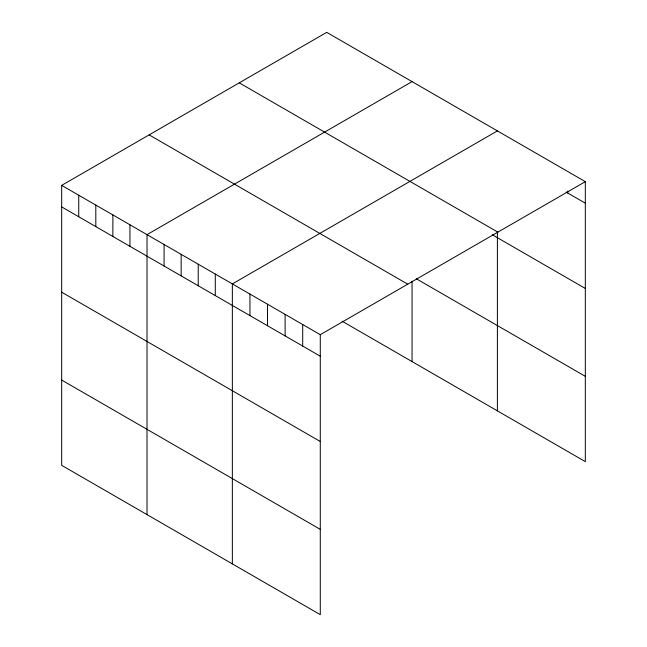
<?xml version="1.0" encoding="UTF-8"?>
<svg xmlns="http://www.w3.org/2000/svg" width="647" height="647" viewBox="0 0 647 647"><rect width="100%" height="100%" fill="white"/><g stroke="black" fill="none" stroke-linecap="round" stroke-linejoin="round"><path stroke-width="0.97" d="M585.325 181.661L320.281 334.677L320.281 614.65L61.675 465.339L61.675 185.374L326.719 32.35L585.325 181.661L585.325 461.626L342.077 321.187M412.058 81.619L147.015 234.643L147.015 514.616M497.397 130.896L232.354 283.912L232.354 563.885M566.068 192.07L585.325 203.19M239.253 82.848L497.866 232.152M492.278 234.756L585.325 288.473M416.328 278.776L585.325 376.344M149.133 134.875L407.747 284.179M61.675 185.374L320.281 334.677M61.675 206.903L320.281 356.214M61.675 292.193L320.281 441.497M61.675 380.056L320.281 529.367M567.742 191.083L567.742 193.041M497.397 231.901L497.397 410.861M412.058 281.154L412.058 361.592M302.699 324.527L302.699 346.064M285.117 314.377L285.117 335.906M267.526 304.219L267.526 325.756M249.944 294.07L249.944 315.607M215.289 274.061L215.289 295.598M198.217 264.202L198.217 285.739M181.152 254.352L181.152 275.889M164.079 244.501L164.079 266.03M129.95 224.792L129.95 246.321M112.877 214.933L112.877 236.47M95.813 205.083L95.813 226.612M78.74 195.224L78.74 216.761"/></g></svg>
